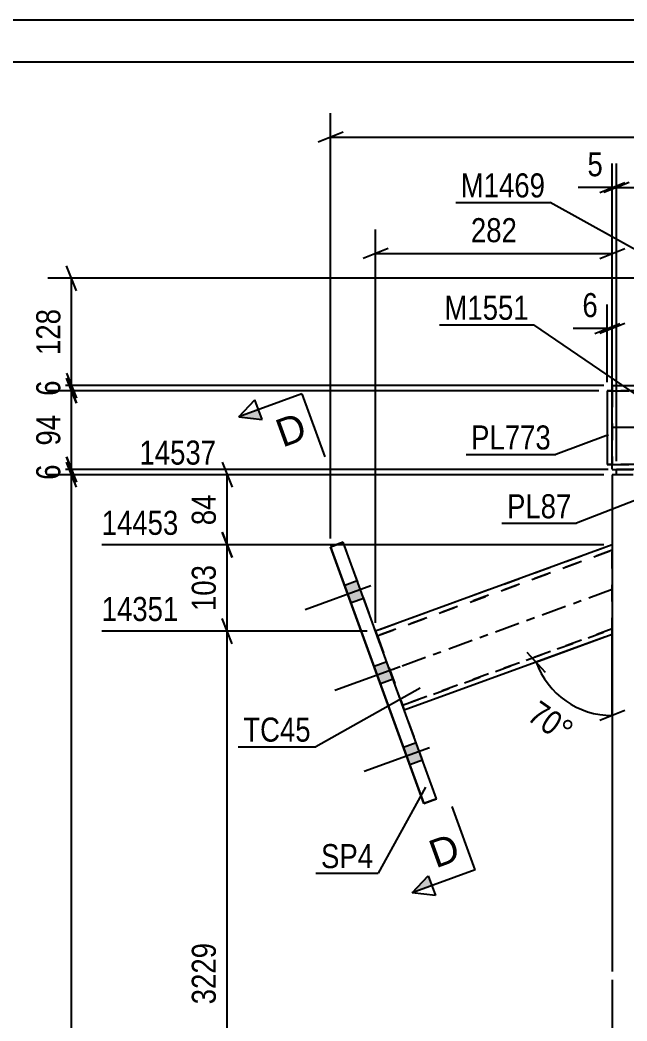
# Model space of a CAD drawing. Header units: millimetres. Extents: x 0 to 594, y 0 to 420.
# Drawn here: x 217.3 to 289.6, y 300.8 to 420 of the extents above; entities that cross this region are included whole.
import ezdxf

# ---------------------------------------------------------------- set-up
doc = ezdxf.new("R2010")
doc.units = ezdxf.units.MM
doc.linetypes.add('DXK_LINE_DOT2', pattern=[3.9198, 1.9599, -1.9599])
doc.linetypes.add('DXK_LINE_DOT3', pattern=[5.9187, 2.979, -0.9799, 0.9799, -0.9799])
doc.styles.add('Arial', font='arial.ttf', dxfattribs={"height": 0.2})
doc.styles.add('Arial Narrow', font='ARIALN.TTF', dxfattribs={"height": 0.2})

# ---------------------------------------------------------------- blocks, each defined once
blk = doc.blocks.new('Unknown-682013357-1131 - 22569')
at = {"color": 5, "linetype": 'Continuous'}
for p, q in [((594, 420), (0, 420)), ((589, 415), (5, 415))]:
    blk.add_line(p, q, dxfattribs=at)
blk = doc.blocks.new('Part-682013357-2035 - 2008')
at = {"color": 2, "linetype": 'Continuous'}
for p, q in [((337.37, 366.48), (288.37, 366.48)), ((288.37, 365.88), (288.37, 366.48)), ((288.37, 365.88), (290.04, 365.88)), ((337.37, 365.88), (335.69, 365.88)), ((337.37, 365.88), (337.37, 366.48))]:
    blk.add_line(p, q, dxfattribs=at)
at = {"color": 7, "linetype": 'DXK_LINE_DOT2'}
for p, q in [((288.37, 366.47), (337.37, 366.47)), ((288.37, 365.87), (288.37, 365.88)), ((288.37, 365.87), (288.37, 365.88)), ((337.37, 365.87), (288.37, 365.87)), ((335.69, 365.88), (290.04, 365.88)), ((337.37, 365.87), (337.37, 365.88)), ((337.37, 365.88), (337.37, 365.87))]:
    blk.add_line(p, q, dxfattribs=at)
blk = doc.blocks.new('Part-682013357-2179 - 2008')
at = {"color": 2, "linetype": 'Continuous'}
for p, q in [((255.83, 357.83), (254.32, 357.28)), ((266.94, 327.29), (255.83, 357.83)), ((254.32, 357.28), (265.44, 326.74)), ((254.32, 357.28), (254.32, 357.27)), ((254.32, 357.27), (254.33, 357.27)), ((265.44, 326.73), (254.32, 357.27)), ((265.44, 326.74), (266.94, 327.29)), ((266.94, 327.28), (265.44, 326.73)), ((265.44, 326.74), (265.44, 326.73)), ((266.94, 327.29), (266.94, 327.28)), ((266.94, 327.28), (266.94, 327.29))]:
    blk.add_line(p, q, dxfattribs=at)
at = {"color": 7, "linetype": 'DXK_LINE_DOT2'}
for p in [(254.33, 357.27), (255.83, 357.83), (266.94, 327.29)]:
    blk.add_line(p, (255.83, 357.82), dxfattribs=at)
blk = doc.blocks.new('Part-682013357-2083 - 2008')
at = {"color": 2, "linetype": 'Continuous'}
for p, q in [((287.87, 365.87), (288.17, 365.88)), ((287.87, 365.87), (287.87, 306.73)), ((288.17, 365.88), (288.37, 365.88)), ((287.87, 305.73), (287.87, 213.41))]:
    blk.add_line(p, q, dxfattribs=at)
at = {"color": 7, "linetype": 'DXK_LINE_DOT2'}
for p, q in [((288.17, 365.87), (287.87, 365.87)), ((289.04, 365.87), (288.17, 365.87)), ((288.37, 365.88), (289.04, 365.88)), ((289.04, 365.88), (290.04, 365.88)), ((290.34, 365.87), (289.04, 365.87))]:
    blk.add_line(p, q, dxfattribs=at)
blk = doc.blocks.new('Part-682013357-16548 - 2008')
at = {"color": 2, "linetype": 'Continuous'}
for p, q in [((287.87, 376.47), (300.72, 376.47)), ((287.87, 376.47), (287.87, 375.27)), ((315.01, 376.47), (310.72, 376.47)), ((337.87, 376.47), (325.01, 376.47)), ((337.87, 376.47), (337.87, 376.38)), ((337.87, 376.38), (337.87, 366.47)), ((287.87, 366.56), (287.87, 375.27)), ((287.87, 366.56), (287.87, 366.47)), ((287.87, 366.47), (288.37, 366.47)), ((287.87, 366.47), (288.37, 366.47)), ((337.87, 366.47), (337.37, 366.47)), ((337.87, 366.47), (337.37, 366.47))]:
    blk.add_line(p, q, dxfattribs=at)
at = {"color": 7, "linetype": 'DXK_LINE_DOT2'}
for p, q in [((287.87, 376.47), (337.87, 376.47)), ((287.87, 376.47), (287.87, 376.47)), ((287.87, 375.87), (337.87, 375.87)), ((337.87, 375.87), (287.87, 375.87)), ((287.87, 375.87), (287.87, 375.87)), ((287.87, 375.87), (287.87, 375.83)), ((287.87, 375.83), (287.87, 375.5)), ((300.72, 376.47), (310.72, 376.47)), ((325.01, 376.47), (315.01, 376.47)), ((337.87, 376.47), (337.87, 376.47)), ((337.87, 375.87), (337.87, 375.87)), ((337.87, 375.82), (337.87, 375.87)), ((287.87, 367.67), (287.87, 367.67)), ((287.87, 367.67), (287.87, 367.67)), ((287.87, 367.67), (287.87, 367.67)), ((287.87, 367.07), (337.87, 367.07)), ((337.87, 367.07), (287.87, 367.07)), ((287.87, 367.07), (287.87, 367.07)), ((337.87, 367.67), (337.87, 367.67)), ((337.87, 367.67), (337.87, 367.67)), ((337.87, 367.67), (337.87, 367.67)), ((337.87, 367.07), (337.87, 367.07)), ((287.87, 366.47), (287.87, 366.47)), ((287.87, 366.47), (287.87, 366.47)), ((337.37, 366.47), (288.37, 366.47)), ((337.37, 366.47), (288.37, 366.47)), ((337.87, 366.47), (337.87, 366.47)), ((337.87, 366.47), (337.87, 366.47))]:
    blk.add_line(p, q, dxfattribs=at)
at = {"color": 7, "linetype": 'DXK_LINE_DOT3'}
blk.add_line((337.87, 371.47), (287.87, 371.47), dxfattribs=at)
blk = doc.blocks.new('Part-682013357-16550 - 2008')
at = {"color": 2, "linetype": 'Continuous'}
for p, q in [((287.87, 375.87), (287.27, 375.87)), ((287.27, 375.87), (287.27, 367.07)), ((287.27, 367.07), (287.87, 367.07)), ((287.87, 367.07), (287.27, 367.07))]:
    blk.add_line(p, q, dxfattribs=at)
at = {"color": 7, "linetype": 'DXK_LINE_DOT2'}
for p, q in [((287.27, 375.87), (287.87, 375.87)), ((287.87, 375.87), (287.87, 367.07)), ((287.27, 367.07), (287.27, 367.07)), ((287.27, 367.07), (287.27, 367.07)), ((287.87, 367.07), (287.87, 367.07))]:
    blk.add_line(p, q, dxfattribs=at)
blk = doc.blocks.new('Part-682013357-2161 - 2008')
at = {"color": 2, "linetype": 'Continuous'}
for p, q in [((287.87, 357.51), (259.68, 347.25)), ((263.1, 337.86), (287.87, 346.87)), ((263.1, 337.86), (287.87, 346.87))]:
    blk.add_line(p, q, dxfattribs=at)
at = {"color": 7, "linetype": 'DXK_LINE_DOT2'}
for p, q in [((287.87, 357.51), (259.68, 347.25)), ((287.87, 346.87), (287.87, 357.51)), ((259.88, 346.69), (287.87, 356.88)), ((287.87, 356.87), (259.88, 346.69)), ((259.68, 347.25), (259.68, 347.25)), ((259.68, 347.25), (259.71, 347.17)), ((259.71, 347.17), (259.68, 347.25)), ((259.71, 347.17), (259.8, 346.92)), ((259.8, 346.92), (259.71, 347.17)), ((259.8, 346.92), (259.93, 346.56)), ((259.93, 346.56), (259.8, 346.92)), ((262.89, 338.42), (287.87, 347.51)), ((287.87, 347.51), (262.89, 338.42)), ((259.88, 346.69), (259.88, 346.69)), ((259.88, 346.69), (259.94, 346.52)), ((259.88, 346.69), (259.9, 346.65)), ((259.9, 346.65), (259.94, 346.52)), ((259.93, 346.56), (262.84, 338.55)), ((259.93, 346.56), (262.84, 338.55)), ((259.94, 346.52), (262.76, 338.77)), ((259.94, 346.52), (262.83, 338.59)), ((262.88, 338.46), (262.76, 338.77)), ((262.83, 338.59), (262.89, 338.42)), ((262.84, 338.55), (262.98, 338.18)), ((262.98, 338.19), (262.84, 338.55)), ((262.89, 338.42), (262.88, 338.46)), ((262.89, 338.42), (262.89, 338.42)), ((263.06, 337.94), (262.98, 338.19)), ((262.98, 338.18), (263.06, 337.94)), ((263.06, 337.94), (263.1, 337.85)), ((263.1, 337.86), (263.06, 337.94)), ((263.1, 337.85), (263.1, 337.86)), ((263.1, 337.85), (263.1, 337.86))]:
    blk.add_line(p, q, dxfattribs=at)
at = {"color": 7, "linetype": 'DXK_LINE_DOT3'}
blk.add_line((287.87, 352.19), (261.39, 342.55), dxfattribs=at)
blk = doc.blocks.new('Bolt-682013357-2180 - 2008')
at = {"linetype": 'Continuous'}
for points in [[(258.26, 351.15), (257.5, 353.22), (256, 352.67), (256.75, 350.6)], [(258.26, 351.15), (257.5, 353.22), (256, 352.67), (256.75, 350.6)], [(258.26, 351.15), (257.5, 353.22), (256, 352.67), (256.75, 350.61)], [(261.76, 341.52), (261.01, 343.59), (259.51, 343.04), (260.26, 340.97)], [(261.76, 341.52), (261.01, 343.59), (259.51, 343.04), (260.26, 340.97)], [(265.27, 331.89), (264.52, 333.96), (263.01, 333.41), (263.76, 331.34)], [(265.27, 331.89), (264.52, 333.96), (263.01, 333.41), (263.76, 331.34)], [(265.27, 331.89), (264.52, 333.95), (263.01, 333.41), (263.76, 331.34)]]:
    blk.add_hatch(color=1, dxfattribs=at).paths.add_polyline_path(points)
at = {"color": 1, "linetype": 'Continuous'}
for p, q in [((257.5, 353.22), (256, 352.67)), ((257.5, 353.22), (256, 352.67)), ((257.5, 353.22), (256, 352.67)), ((259.1, 352.63), (251.3, 349.79)), ((259.1, 352.63), (251.3, 349.79)), ((259.1, 352.63), (251.3, 349.79)), ((258.26, 351.15), (256.75, 350.6)), ((258.26, 351.15), (256.75, 350.6)), ((258.26, 351.15), (256.75, 350.61)), ((261.01, 343.59), (259.51, 343.04)), ((261.01, 343.59), (259.51, 343.04)), ((262.61, 343), (254.81, 340.16)), ((262.61, 343), (254.81, 340.16)), ((261.76, 341.52), (260.26, 340.97)), ((261.76, 341.52), (260.26, 340.97)), ((264.52, 333.96), (263.01, 333.41)), ((264.52, 333.96), (263.01, 333.41)), ((264.52, 333.95), (263.01, 333.41)), ((266.11, 333.37), (258.31, 330.53)), ((266.11, 333.37), (258.31, 330.53)), ((266.11, 333.36), (258.31, 330.53)), ((265.27, 331.89), (263.76, 331.34)), ((265.27, 331.89), (263.76, 331.34)), ((265.27, 331.89), (263.76, 331.34))]:
    blk.add_line(p, q, dxfattribs=at)
blk = doc.blocks.new('StraightDimension-682013357-9553 - 2008')
at = {"color": 7, "linetype": 'Continuous'}
for p, q in [((241.4, 367.37), (242.6, 364.37)), ((286.87, 365.87), (231.56, 365.87)), ((242, 357.51), (242, 365.87)), ((242.6, 356.01), (241.4, 359.01)), ((286.87, 357.51), (227.06, 357.51))]:
    blk.add_line(p, q, dxfattribs=at)
at = {"color": 0, "linetype": 'Continuous'}
blk.add_wipeout([(241.3, 366.47), (241.3, 370.67), (230.96, 370.67), (230.96, 366.47)], dxfattribs=at)
at = {"color": 0}
blk.add_wipeout([(241.25, 364.12), (237.05, 364.12), (237.05, 359.26), (241.25, 359.26)], dxfattribs=at)
at = {"color": 3, "linetype": 'Continuous', "style": 'Arial Narrow'}
blk.add_text('14537', height=2.863, dxfattribs=at).set_placement((231.56, 367.07))
at = {"color": 3, "style": 'Arial Narrow'}
blk.add_text('84', height=2.863, rotation=90.0002, dxfattribs=at).set_placement((240.65, 359.86))
blk = doc.blocks.new('AngleDimension-682013357-18753 - 2008')
at = {"color": 7, "linetype": 'Continuous'}
for p, q in [((278.78, 343.56), (287.87, 346.87)), ((287.87, 337.19), (287.87, 346.87)), ((286.93, 346.52), (278.78, 343.56)), ((277.7, 344.76), (279.86, 342.35)), ((289.37, 337.79), (286.37, 336.59))]:
    blk.add_line(p, q, dxfattribs=at)
blk.add_arc((287.87, 346.87), 9.67, 199.9999, 270, dxfattribs=at)
at = {"color": 0}
blk.add_wipeout([(282.04, 332.91), (284.45, 336.35), (279.16, 340.06), (276.75, 336.62)], dxfattribs=at)
at = {"color": 3, "style": 'Arial Narrow'}
blk.add_text('70°', height=2.863, rotation=-35.002, dxfattribs=at).set_placement((277.58, 336.77))
blk = doc.blocks.new('StraightDimension-682013357-2341 - 2008')
at = {"color": 7, "linetype": 'Continuous'}
for p, q in [((288.37, 367.48), (288.37, 402.9)), ((337.37, 367.48), (337.37, 402.9)), ((289.87, 400.65), (286.87, 399.45)), ((335.87, 399.45), (338.87, 400.65)), ((288.37, 400.05), (337.37, 400.05))]:
    blk.add_line(p, q, dxfattribs=at)
at = {"color": 0}
blk.add_wipeout([(316.21, 400.8), (316.21, 405), (309.52, 405), (309.52, 400.8)], dxfattribs=at)
at = {"color": 3, "style": 'Arial Narrow'}
blk.add_text('490', height=2.863, dxfattribs=at).set_placement((310.12, 401.4))
blk = doc.blocks.new('StraightDimension-682013357-2349 - 2008')
at = {"color": 7, "linetype": 'Continuous'}
for p, q in [((287.87, 366.87), (287.87, 402.9)), ((288.37, 367.48), (288.37, 402.9)), ((286.37, 399.45), (289.37, 400.65)), ((289.87, 400.65), (286.87, 399.45)), ((287.87, 400.05), (283.79, 400.05)), ((287.87, 400.05), (283.79, 400.05)), ((287.87, 400.05), (288.37, 400.05))]:
    blk.add_line(p, q, dxfattribs=at)
at = {"color": 0}
blk.add_wipeout([(287.34, 400.8), (287.34, 405), (284.31, 405), (284.31, 400.8)], dxfattribs=at)
at = {"color": 3, "style": 'Arial Narrow'}
blk.add_text('5', height=2.86, dxfattribs=at).set_placement((284.91, 401.4))
blk = doc.blocks.new('StraightDimension-682013357-9554 - 2008')
at = {"color": 7, "linetype": 'Continuous'}
for p, q in [((241.4, 359.01), (242.6, 356.01)), ((286.87, 357.51), (227.06, 357.51)), ((242, 347.25), (242, 357.51)), ((242.6, 345.75), (241.4, 348.75)), ((258.68, 347.25), (227.06, 347.25))]:
    blk.add_line(p, q, dxfattribs=at)
at = {"color": 0, "linetype": 'Continuous'}
blk.add_wipeout([(236.8, 358.11), (236.8, 362.31), (226.46, 362.31), (226.46, 358.11)], dxfattribs=at)
at = {"color": 3, "linetype": 'Continuous', "style": 'Arial Narrow'}
blk.add_text('14453', height=2.863, dxfattribs=at).set_placement((227.06, 358.71))
at = {"color": 0}
blk.add_wipeout([(241.25, 355.73), (237.05, 355.73), (237.05, 349.04), (241.25, 349.04)], dxfattribs=at)
at = {"color": 3, "style": 'Arial Narrow'}
blk.add_text('103', height=2.863, rotation=90.0002, dxfattribs=at).set_placement((240.65, 349.64))
blk = doc.blocks.new('StraightDimension-682013357-9555 - 2008')
at = {"color": 7, "linetype": 'Continuous'}
for p, q in [((242.6, 345.75), (241.4, 348.75)), ((258.68, 347.25), (227.06, 347.25)), ((242, 265.69), (242, 347.25)), ((241.4, 267.19), (242.6, 264.19)), ((286.87, 265.69), (231.56, 265.69))]:
    blk.add_line(p, q, dxfattribs=at)
at = {"color": 0, "linetype": 'Continuous'}
blk.add_wipeout([(236.8, 347.85), (236.8, 352.05), (226.46, 352.05), (226.46, 347.85)], dxfattribs=at)
at = {"color": 0}
blk.add_wipeout([(241.25, 310.73), (237.05, 310.73), (237.05, 302.22), (241.25, 302.22)], dxfattribs=at)
at = {"color": 3, "linetype": 'Continuous', "style": 'Arial Narrow'}
blk.add_text('14351', height=2.863, dxfattribs=at).set_placement((227.06, 348.45))
at = {"color": 3, "style": 'Arial Narrow'}
blk.add_text('3229', height=2.863, rotation=90.0002, dxfattribs=at).set_placement((240.65, 302.82))
blk = doc.blocks.new('StraightDimension-682013357-9589 - 2008')
at = {"color": 7, "linetype": 'Continuous'}
for p, q in [((259.68, 348.25), (259.68, 395.05)), ((287.87, 366.87), (287.87, 395.05)), ((261.18, 392.8), (258.18, 391.6)), ((259.68, 392.2), (287.87, 392.2)), ((286.37, 391.6), (289.37, 392.8))]:
    blk.add_line(p, q, dxfattribs=at)
at = {"color": 0}
blk.add_wipeout([(277.11, 392.95), (277.11, 397.15), (270.43, 397.15), (270.43, 392.95)], dxfattribs=at)
at = {"color": 3, "style": 'Arial Narrow'}
blk.add_text('282', height=2.863, dxfattribs=at).set_placement((271.03, 393.55))
blk = doc.blocks.new('StraightDimension-682013357-9618 - 2008')
at = {"color": 7, "linetype": 'Continuous'}
for p, q in [((254.32, 358.27), (254.32, 408.91)), ((371.41, 358.27), (371.41, 408.91)), ((255.82, 406.66), (252.82, 405.46)), ((369.91, 405.46), (372.91, 406.66)), ((254.32, 406.06), (371.41, 406.06))]:
    blk.add_line(p, q, dxfattribs=at)
at = {"color": 0}
blk.add_wipeout([(317.12, 406.81), (317.12, 411.01), (308.61, 411.01), (308.61, 406.81)], dxfattribs=at)
at = {"color": 3, "style": 'Arial Narrow'}
blk.add_text('1171', height=2.863, dxfattribs=at).set_placement((309.21, 407.41))
blk = doc.blocks.new('StraightDimension-682013357-18539 - 2008')
at = {"color": 7, "linetype": 'Continuous'}
for p, q in [((287.27, 376.87), (287.27, 386.13)), ((287.87, 376.87), (287.87, 386.13)), ((285.77, 382.68), (288.77, 383.88)), ((289.37, 383.88), (286.37, 382.68)), ((287.27, 383.28), (283.19, 383.28)), ((287.27, 383.28), (283.19, 383.28)), ((287.27, 383.28), (287.87, 383.28))]:
    blk.add_line(p, q, dxfattribs=at)
at = {"color": 0}
blk.add_wipeout([(286.74, 384.03), (286.74, 388.23), (283.71, 388.23), (283.71, 384.03)], dxfattribs=at)
at = {"color": 3, "style": 'Arial Narrow'}
blk.add_text('6', height=2.86, dxfattribs=at).set_placement((284.31, 384.63))
blk = doc.blocks.new('StraightDimension-682013357-18614 - 2008')
at = {"color": 7, "linetype": 'Continuous'}
for p, q in [((224.08, 387.75), (222.88, 390.75)), ((309.72, 389.25), (220.63, 389.25)), ((223.48, 376.47), (223.48, 389.25)), ((222.88, 377.97), (224.08, 374.97)), ((286.87, 376.47), (220.63, 376.47))]:
    blk.add_line(p, q, dxfattribs=at)
at = {"color": 0}
blk.add_wipeout([(222.73, 386.2), (218.53, 386.2), (218.53, 379.52), (222.73, 379.52)], dxfattribs=at)
at = {"color": 3, "style": 'Arial Narrow'}
blk.add_text('128', height=2.863, rotation=90.0002, dxfattribs=at).set_placement((222.13, 380.12))
blk = doc.blocks.new('StraightDimension-682013357-18615 - 2008')
at = {"color": 7, "linetype": 'Continuous'}
for p, q in [((222.88, 377.97), (224.08, 374.97)), ((224.08, 374.37), (222.88, 377.37)), ((286.87, 376.47), (220.63, 376.47)), ((286.27, 375.87), (220.63, 375.87)), ((223.48, 375.87), (223.48, 376.47))]:
    blk.add_line(p, q, dxfattribs=at)
at = {"color": 0}
blk.add_wipeout([(222.73, 377.68), (218.53, 377.68), (218.53, 374.66), (222.73, 374.66)], dxfattribs=at)
at = {"color": 3, "style": 'Arial Narrow'}
blk.add_text('6', height=2.86, rotation=90.0002, dxfattribs=at).set_placement((222.13, 375.26))
blk = doc.blocks.new('StraightDimension-682013357-18616 - 2008')
at = {"color": 7, "linetype": 'Continuous'}
for p, q in [((222.88, 377.37), (224.08, 374.37)), ((286.27, 375.87), (220.63, 375.87)), ((223.48, 366.48), (223.48, 375.87)), ((224.08, 364.98), (222.88, 367.98)), ((287.37, 366.48), (220.63, 366.48))]:
    blk.add_line(p, q, dxfattribs=at)
at = {"color": 0}
blk.add_wipeout([(222.73, 373.6), (218.53, 373.6), (218.53, 368.74), (222.73, 368.74)], dxfattribs=at)
at = {"color": 3, "style": 'Arial Narrow'}
blk.add_text('94', height=2.863, rotation=90.0002, dxfattribs=at).set_placement((222.13, 369.34))
blk = doc.blocks.new('StraightDimension-682013357-18617 - 2008')
at = {"color": 7, "linetype": 'Continuous'}
for p, q in [((222.88, 367.98), (224.08, 364.98)), ((224.08, 364.37), (222.88, 367.37)), ((287.37, 366.48), (220.63, 366.48)), ((286.87, 365.87), (220.63, 365.87)), ((223.48, 365.87), (223.48, 366.48))]:
    blk.add_line(p, q, dxfattribs=at)
at = {"color": 0}
blk.add_wipeout([(222.73, 367.69), (218.53, 367.69), (218.53, 364.66), (222.73, 364.66)], dxfattribs=at)
at = {"color": 3, "style": 'Arial Narrow'}
blk.add_text('6', height=2.86, rotation=90.0002, dxfattribs=at).set_placement((222.13, 365.26))
blk = doc.blocks.new('StraightDimension-682013357-18618 - 2008')
at = {"color": 7, "linetype": 'Continuous'}
for p, q in [((224.08, 364.37), (222.88, 367.37)), ((286.87, 365.87), (220.63, 365.87)), ((223.48, 177.4), (223.48, 365.87))]:
    blk.add_line(p, q, dxfattribs=at)
blk = doc.blocks.new('Mark-682013357-2031 - 2008')
at = {"color": 30, "linetype": 'Continuous'}
for p in [(299.15, 366.18), (274.73, 360.08)]:
    blk.add_line(p, (283.61, 360.08), dxfattribs=at)
at = {"color": 0}
blk.add_wipeout([(283.01, 360.68), (283.01, 363.68), (275.33, 363.68), (275.33, 360.68)], dxfattribs=at)
blk.add_wipeout([(283.01, 360.68), (283.01, 363.68), (275.33, 363.68), (275.33, 360.68)], dxfattribs=at)
at = {"color": 3, "style": 'Arial Narrow'}
blk.add_text('PL87', height=2.863, dxfattribs=at).set_placement((275.33, 360.68))
blk = doc.blocks.new('Mark-682013357-2175 - 2008')
at = {"color": 30, "linetype": 'Continuous'}
for p in [(265.61, 328.67), (252.58, 318.43)]:
    blk.add_line(p, (260, 318.43), dxfattribs=at)
at = {"color": 0}
blk.add_wipeout([(259.4, 319.03), (259.4, 322.03), (253.18, 322.03), (253.18, 319.03)], dxfattribs=at)
blk.add_wipeout([(259.4, 319.03), (259.4, 322.03), (253.18, 322.03), (253.18, 319.03)], dxfattribs=at)
at = {"color": 3, "style": 'Arial Narrow'}
blk.add_text('SP4', height=2.863, dxfattribs=at).set_placement((253.18, 319.03))
blk = doc.blocks.new('Mark-682013357-2157 - 2008')
at = {"color": 30, "linetype": 'Continuous'}
for p in [(265, 340.45), (243.32, 333.49)]:
    blk.add_line(p, (252.56, 333.49), dxfattribs=at)
at = {"color": 0}
blk.add_wipeout([(251.96, 334.09), (251.96, 337.09), (243.92, 337.09), (243.92, 334.09)], dxfattribs=at)
blk.add_wipeout([(251.96, 334.09), (251.96, 337.09), (243.92, 337.09), (243.92, 334.09)], dxfattribs=at)
at = {"color": 3, "style": 'Arial Narrow'}
blk.add_text('TC45', height=2.863, dxfattribs=at).set_placement((243.92, 334.09))
blk = doc.blocks.new('SectionMark-682013357-10133 - 2008')
at = {"linetype": 'Continuous'}
for points in [[(245.74, 373.63), (246.16, 372.45), (243.39, 372.77)], [(265.95, 318.13), (266.38, 316.95), (264.03, 316.1)]]:
    blk.add_hatch(color=6, dxfattribs=at).paths.add_polyline_path(points)
at = {"color": 6, "linetype": 'Continuous'}
for p, q in [((243.39, 372.77), (245.31, 374.8)), ((246.16, 372.45), (245.31, 374.8)), ((243.39, 372.77), (246.16, 372.45)), ((264.03, 316.1), (265.95, 318.13)), ((265.95, 318.13), (266.8, 315.78)), ((266.8, 315.78), (264.03, 316.1))]:
    blk.add_line(p, q, dxfattribs=at)
at = {"color": 0, "linetype": 'Continuous'}
for points in [[(251.76, 370.24), (250.56, 373.52), (247.4, 372.37), (248.59, 369.08)], [(270, 320.13), (268.81, 323.42), (265.64, 322.27), (266.84, 318.98)]]:
    blk.add_wipeout(points, dxfattribs=at)
at = {"color": 6, "linetype": 'Continuous'}
for p, q in [((250.9, 375.51), (243.39, 372.77)), ((250.9, 375.51), (253.64, 367.99)), ((271.54, 318.83), (268.81, 326.35)), ((271.54, 318.83), (264.03, 316.1))]:
    blk.add_line(p, q, dxfattribs=at)
at = {"color": 3, "linetype": 'Continuous', "style": 'Arial'}
for p in [(248.59, 369.08), (266.84, 318.98)]:
    blk.add_text('D', height=3.34, rotation=20.0077, dxfattribs=at).set_placement(p)
blk = doc.blocks.new('Mark-682013357-16555 - 2008')
at = {"color": 30, "linetype": 'Continuous'}
for p in [(267.28, 383.71), (297.9, 370.49)]:
    blk.add_line(p, (278.53, 383.71), dxfattribs=at)
at = {"color": 0}
blk.add_wipeout([(277.93, 384.31), (277.93, 387.31), (267.88, 387.31), (267.88, 384.31)], dxfattribs=at)
blk.add_wipeout([(277.93, 384.31), (277.93, 387.31), (267.88, 387.31), (267.88, 384.31)], dxfattribs=at)
at = {"color": 3, "style": 'Arial Narrow'}
blk.add_text('M1551', height=2.863, dxfattribs=at).set_placement((267.88, 384.31))
blk = doc.blocks.new('Mark-682013357-16561 - 2008')
at = {"color": 30, "linetype": 'Continuous'}
for p in [(287.42, 370.61), (270.45, 368.27)]:
    blk.add_line(p, (281.15, 368.27), dxfattribs=at)
at = {"color": 0}
blk.add_wipeout([(280.55, 368.87), (280.55, 371.87), (271.05, 371.87), (271.05, 368.87)], dxfattribs=at)
blk.add_wipeout([(280.55, 368.87), (280.55, 371.87), (271.05, 371.87), (271.05, 368.87)], dxfattribs=at)
at = {"color": 3, "style": 'Arial Narrow'}
blk.add_text('PL773', height=2.863, dxfattribs=at).set_placement((271.05, 368.87))
blk = doc.blocks.new('Mark-682013357-19131 - 2008')
at = {"color": 30, "linetype": 'Continuous'}
for p in [(269.22, 398.28), (303.84, 385.27)]:
    blk.add_line(p, (280.47, 398.28), dxfattribs=at)
at = {"color": 0}
blk.add_wipeout([(279.87, 398.88), (279.87, 401.88), (269.82, 401.88), (269.82, 398.88)], dxfattribs=at)
blk.add_wipeout([(279.87, 398.88), (279.87, 401.88), (269.82, 401.88), (269.82, 398.88)], dxfattribs=at)
at = {"color": 3, "style": 'Arial Narrow'}
blk.add_text('M1469', height=2.863, dxfattribs=at).set_placement((269.82, 398.88))

msp = doc.modelspace()

# ---------------------------------------------------------------- block references
for name in ['Unknown-682013357-1131 - 22569', 'Part-682013357-16550 - 2008', 'Part-682013357-16548 - 2008', 'Part-682013357-2083 - 2008', 'Part-682013357-2035 - 2008', 'Part-682013357-2179 - 2008', 'Part-682013357-2161 - 2008', 'Bolt-682013357-2180 - 2008']:
    msp.add_blockref(name, (0, 0))

# ---------------------------------------------------------------- next in the draw order: block references
for name in ['StraightDimension-682013357-9553 - 2008', 'AngleDimension-682013357-18753 - 2008']:
    msp.add_blockref(name, (0, 0))

# ---------------------------------------------------------------- next in the draw order: block references
for name in ['StraightDimension-682013357-2341 - 2008', 'StraightDimension-682013357-9554 - 2008']:
    msp.add_blockref(name, (0, 0))

# ---------------------------------------------------------------- next in the draw order: block references
for name in ['StraightDimension-682013357-2349 - 2008', 'StraightDimension-682013357-9555 - 2008']:
    msp.add_blockref(name, (0, 0))

# ---------------------------------------------------------------- next in the draw order: block references
msp.add_blockref('StraightDimension-682013357-9589 - 2008', (0, 0))

# ---------------------------------------------------------------- next in the draw order: block references
msp.add_blockref('StraightDimension-682013357-9618 - 2008', (0, 0))

# ---------------------------------------------------------------- next in the draw order: block references
msp.add_blockref('StraightDimension-682013357-18539 - 2008', (0, 0))

# ---------------------------------------------------------------- next in the draw order: block references
msp.add_blockref('StraightDimension-682013357-18614 - 2008', (0, 0))

# ---------------------------------------------------------------- next in the draw order: block references
msp.add_blockref('StraightDimension-682013357-18615 - 2008', (0, 0))

# ---------------------------------------------------------------- next in the draw order: block references
msp.add_blockref('StraightDimension-682013357-18616 - 2008', (0, 0))

# ---------------------------------------------------------------- next in the draw order: block references
msp.add_blockref('StraightDimension-682013357-18617 - 2008', (0, 0))

# ---------------------------------------------------------------- next in the draw order: block references
msp.add_blockref('StraightDimension-682013357-18618 - 2008', (0, 0))

# ---------------------------------------------------------------- next in the draw order: block references
for name in ['Mark-682013357-2031 - 2008', 'Mark-682013357-2157 - 2008', 'Mark-682013357-2175 - 2008']:
    msp.add_blockref(name, (0, 0))

# ---------------------------------------------------------------- next in the draw order: block references
msp.add_blockref('SectionMark-682013357-10133 - 2008', (0, 0))

# ---------------------------------------------------------------- next in the draw order: block references
msp.add_blockref('Mark-682013357-16555 - 2008', (0, 0))

# ---------------------------------------------------------------- next in the draw order: block references
for name in ['Mark-682013357-19131 - 2008', 'Mark-682013357-16561 - 2008']:
    msp.add_blockref(name, (0, 0))

doc.saveas('drawing.dxf')
